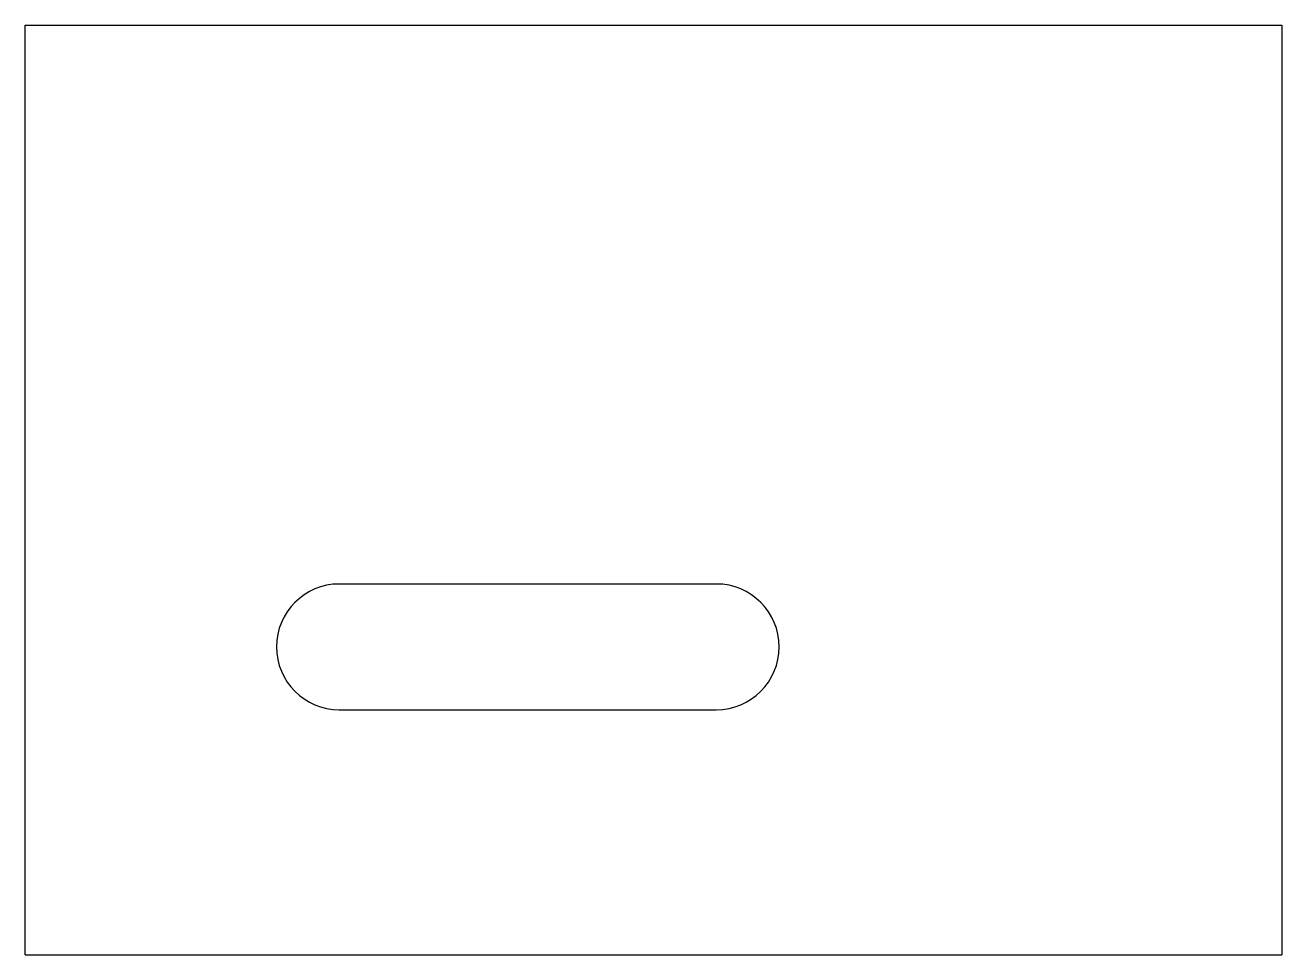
# Model space of a CAD drawing. Header units: millimetres. Extents: x 0 to 200, y 0 to 148.
import ezdxf

# ---------------------------------------------------------------- set-up
doc = ezdxf.new("R2010")
doc.units = ezdxf.units.MM

msp = doc.modelspace()

# ---------------------------------------------------------------- linework, layer by layer
at = {"color": 7, "linetype": 'Continuous', "lineweight": 25}
for p, q in [((0, 147.91), (200, 147.91)), ((0, 0), (0, 147.91)), ((200, 147.91), (200, 0)), ((110, 59), (50, 59)), ((50, 39), (110, 39)), ((0, 0), (200, 0))]:
    msp.add_line(p, q, dxfattribs=at)
for centre, start, end in [((50, 49), 90, 270), ((110, 49), 270, 90)]:
    msp.add_arc(centre, 10, start, end, dxfattribs=at)

doc.saveas('drawing.dxf')
